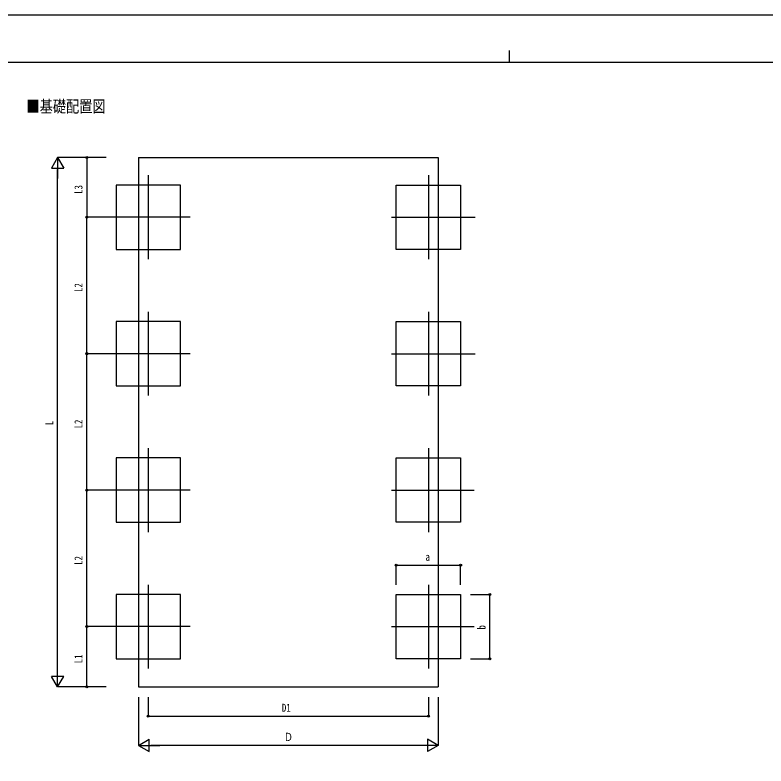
# Model space of a CAD drawing. Units: millimetres, scale not verified. Extents: x -10512 to 10512, y -7425 to 7425.
# Drawn here: x -5081 to 2620, y -279 to 7425 of the extents above; entities that cross this region are included whole.
import ezdxf
from ezdxf.enums import TextEntityAlignment as Align

# ---------------------------------------------------------------- set-up
doc = ezdxf.new("R2010")
doc.units = ezdxf.units.MM
doc.header["$LTSCALE"] = 30
for name, color, linetype in [('0-2_USER1', 3, 'Continuous'), ('0-3_YKK_12', 2, 'Continuous'), ('0-5_YKK_A1', 4, 'Continuous'), ('0-6_YKK_D', 6, 'Continuous'), ('0-7_YKK_ZWAK', 7, 'Continuous')]:
    doc.layers.add(name, color=color, linetype=linetype)
doc.styles.add('ＭＳ ゴシック', font='')
doc.styles.get('ＭＳ ゴシック').set_extended_font_data('MS Gothic')

msp = doc.modelspace()

# ---------------------------------------------------------------- linework, layer by layer
at = {"layer": '0-3_YKK_12'}
for p, q in [((-3714.23, 5780.37), (-3714.23, 4920.37)), ((-841.23, 5780.37), (-841.23, 4920.37)), ((-3284.23, 5350.37), (-4144.23, 5350.37)), ((-1221.23, 5350.37), (-361.23, 5350.37)), ((-3714.23, 4380.37), (-3714.23, 3520.37)), ((-841.23, 4380.37), (-841.23, 3520.37)), ((-3284.23, 3950.37), (-4144.23, 3950.37)), ((-1221.23, 3950.37), (-361.23, 3950.37)), ((-3714.23, 2980.37), (-3714.23, 2120.37)), ((-841.23, 2980.37), (-841.23, 2120.37)), ((-3284.23, 2550.37), (-4144.23, 2550.37)), ((-1221.23, 2550.37), (-372.66, 2550.37)), ((-3714.23, 1580.37), (-3714.23, 720.37)), ((-841.23, 1580.37), (-841.23, 720.37)), ((-3284.23, 1150.37), (-4144.23, 1150.37)), ((-1221.23, 1150.37), (-372.66, 1150.37))]:
    msp.add_line(p, q, dxfattribs=at)
at = {"layer": '0-5_YKK_A1'}
for p, q in [((-3812.73, 5963.5), (-3812.73, 531.68)), ((-3812.73, 531.68), (-742.73, 531.68))]:
    msp.add_line(p, q, dxfattribs=at)
msp.add_lwpolyline([(-3812.73, 5963.5), (-742.73, 5963.5), (-742.73, 531.68)], dxfattribs=at)
for points in [[(-3384.23, 5020.37), (-3384.23, 5680.37), (-4044.23, 5680.37), (-4044.23, 5020.37)], [(-1171.23, 5020.37), (-1171.23, 5680.37), (-511.23, 5680.37), (-511.23, 5020.37)], [(-3384.23, 3620.37), (-3384.23, 4280.37), (-4044.23, 4280.37), (-4044.23, 3620.37)], [(-1171.23, 3620.37), (-1171.23, 4280.37), (-511.23, 4280.37), (-511.23, 3620.37)], [(-3384.23, 2220.37), (-3384.23, 2880.37), (-4044.23, 2880.37), (-4044.23, 2220.37)], [(-1171.23, 2220.37), (-1171.23, 2880.37), (-511.23, 2880.37), (-511.23, 2220.37)], [(-3384.23, 820.37), (-3384.23, 1480.37), (-4044.23, 1480.37), (-4044.23, 820.37)], [(-1171.23, 820.37), (-1171.23, 1480.37), (-511.23, 1480.37), (-511.23, 820.37)]]:
    msp.add_lwpolyline(points, close=True, dxfattribs=at)
at = {"layer": '0-6_YKK_D'}
for p, q in [((-4644.23, 5963.5), (-4706.73, 5855.25)), ((-4144.23, 5963.5), (-4645.23, 5963.5)), ((-4644.23, 5963.5), (-4581.73, 5855.25)), ((-4644.23, 5963.5), (-4644.23, 5746.99)), ((-4144.23, 5963.5), (-4345.23, 5963.5)), ((-4344.23, 5963.5), (-4344.23, 5350.37)), ((-4706.73, 5855.25), (-4581.73, 5855.25)), ((-4644.23, 656.68), (-4644.23, 5838.5)), ((-4144.23, 5350.37), (-4345.23, 5350.37)), ((-4144.23, 5350.37), (-4345.23, 5350.37)), ((-4344.23, 3950.37), (-4344.23, 5350.37)), ((-4145.23, 3950.37), (-4345.23, 3950.37)), ((-4143.23, 3950.37), (-4345.23, 3950.37)), ((-4344.23, 2550.37), (-4344.23, 3950.37)), ((-4144.23, 2550.37), (-4345.23, 2550.37)), ((-4144.23, 2550.37), (-4345.23, 2550.37)), ((-4344.23, 1150.37), (-4344.23, 2550.37)), ((-1171.23, 1580.37), (-1171.23, 1781.37)), ((-1171.23, 1780.37), (-511.23, 1780.37)), ((-511.23, 1580.37), (-511.23, 1781.37)), ((-411.23, 1480.37), (-210.23, 1480.37)), ((-211.23, 820.37), (-211.23, 1480.37)), ((-4145.23, 1150.37), (-4345.23, 1150.37)), ((-4145.23, 1150.37), (-4345.23, 1150.37)), ((-4344.23, 531.68), (-4344.23, 1150.37)), ((-411.23, 820.37), (-210.23, 820.37)), ((-4644.23, 531.68), (-4644.23, 748.18)), ((-4644.23, 531.68), (-4706.73, 639.93)), ((-4581.73, 639.93), (-4706.73, 639.93)), ((-4644.23, 531.68), (-4581.73, 639.93)), ((-4144.23, 531.68), (-4645.23, 531.68)), ((-4144.23, 531.68), (-4345.23, 531.68)), ((-3812.73, 427.91), (-3812.73, -69.32)), ((-3714.23, 427.91), (-3714.23, 230.68)), ((-841.23, 427.91), (-841.23, 230.68)), ((-742.73, 427.91), (-742.73, -69.32)), ((-3714.23, 231.68), (-841.23, 231.68)), ((-3812.73, -68.32), (-3704.48, -5.82)), ((-3812.73, -68.32), (-3704.48, -130.82)), ((-3812.73, -68.32), (-3596.23, -68.32)), ((-3704.48, -130.82), (-3704.48, -5.82)), ((-867.73, -68.32), (-3687.73, -68.32)), ((-742.73, -68.32), (-959.24, -68.32)), ((-742.73, -68.32), (-850.99, -5.82)), ((-850.99, -5.82), (-850.99, -130.82)), ((-742.73, -68.32), (-850.99, -130.82))]:
    msp.add_line(p, q, dxfattribs=at)
for centre in [(-4344.23, 5963.5), (-4344.23, 5350.37), (-4344.23, 5350.37), (-4344.23, 3950.37), (-4344.23, 3950.37), (-4344.23, 2550.37), (-4344.23, 2550.37), (-1171.23, 1780.37), (-511.23, 1780.37), (-211.23, 1480.37), (-4344.23, 1150.37), (-4344.23, 1150.37), (-211.23, 820.37), (-4344.23, 531.68), (-3714.23, 231.68), (-841.23, 231.68)]:
    msp.add_circle(centre, 10.62, dxfattribs=at)
at = {"layer": '0-7_YKK_ZWAK'}
for p, q in [((-12.45, 7062.5), (-12.45, 6937.5)), ((9737.55, 6937.5), (-9762.45, 6937.5))]:
    msp.add_line(p, q, dxfattribs=at)
msp.add_lwpolyline([(-10512.5, -7425), (10512.5, -7425), (10512.5, 7425), (-10512.5, 7425)], close=True, dxfattribs=at)

# ---------------------------------------------------------------- texts
at = {"layer": '0-2_USER1', "style": 'ＭＳ ゴシック', "width": 0.8}
msp.add_text('■基礎配置図', height=123.8, dxfattribs=at).set_placement((-4962.73, 6388.7), align=Align.BOTTOM_LEFT)
at = {"layer": '0-6_YKK_D', "style": 'ＭＳ ゴシック', "width": 0.8}
for s, p in [('L3', (-4364.23, 5590.94)), ('L2', (-4364.23, 4584.37)), ('L', (-4664.23, 3217.59)), ('L2', (-4364.23, 3184.37)), ('L2', (-4364.23, 1784.37)), ('b', (-231.23, 1120.37)), ('L1', (-4364.23, 775.02))]:
    msp.add_text(s, height=82.48, rotation=90, dxfattribs=at).set_placement(p, align=Align.BOTTOM_LEFT)
for s, p in [('a', (-871.23, 1800.37)), ('D1', (-2343.73, 251.68)), ('Ｄ', (-2322.73, -48.32))]:
    msp.add_text(s, height=82.48, dxfattribs=at).set_placement(p, align=Align.BOTTOM_LEFT)

doc.saveas('drawing.dxf')
